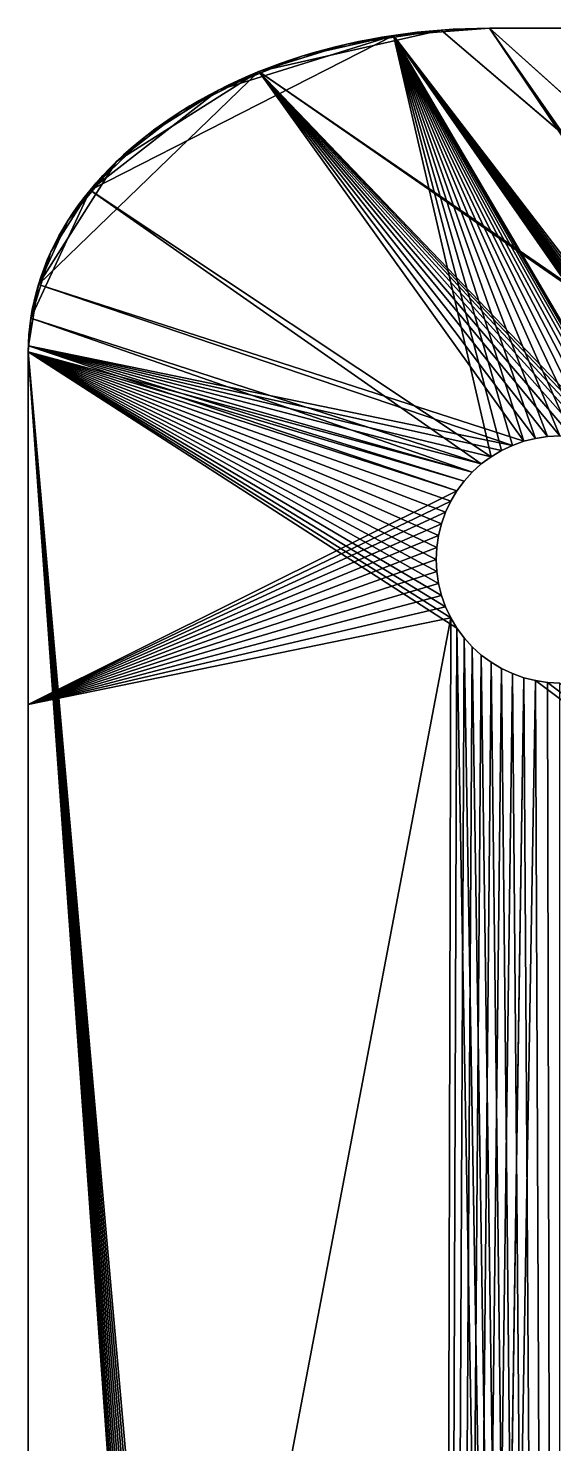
# Model space of a CAD drawing. Extents: x -56 to 56, y -42 to 42.
# Drawn here: x -56.15 to -49.77, y 25.21 to 42.4 of the extents above; entities that cross this region are included whole.
import ezdxf

# ---------------------------------------------------------------- set-up
doc = ezdxf.new("R2010")
doc.units = 0

msp = doc.modelspace()

# ---------------------------------------------------------------- linework, layer by layer
for points in [[(-55.4, 40.436, 13), (-53.843, 41.65, 13), (-51.718, 42.314, 13)], [(-50.533, 37.197, 13), (-55.4, 40.436, 13), (-51.718, 42.314, 13)], [(-53.843, 41.65, 13), (-52.83, 42.06, 13), (-51.718, 42.314, 13)], [(-51.139, 42.378, 16), (-52.283, 42.208, 16), (-53.352, 41.874, 16)], [(-38.991, 31.996, 16), (-51.139, 42.378, 16), (-53.352, 41.874, 16)], [(-52.83, 42.06, 13), (-52.283, 42.208, 13), (-51.718, 42.314, 13)], [(-51.139, 42.378, 16), (-51.718, 42.314, 16), (-52.283, 42.208, 16)], [(-52.283, 42.208, 13), (-52.003, 42.266, 13), (-51.718, 42.314, 13)], [(-51.718, 42.314, 16), (-52.003, 42.266, 16), (-52.283, 42.208, 16)], [(-52.003, 42.266, 13), (-51.861, 42.291, 13), (-51.718, 42.314, 13)], [(-51.718, 42.314, 16), (-51.861, 42.291, 16), (-52.003, 42.266, 16)], [(-52.003, 42.266, 16), (-51.861, 42.291, 16), (-51.861, 42.291, 13)], [(-52.003, 42.266, 16), (-51.861, 42.291, 13), (-52.003, 42.266, 13)], [(-51.861, 42.291, 16), (-51.718, 42.314, 16), (-51.718, 42.314, 13)], [(-51.861, 42.291, 16), (-51.718, 42.314, 13), (-51.861, 42.291, 13)], [(-51.718, 42.314, 13), (-51.139, 42.378, 13), (-50.554, 42.4, 13)], [(-51.718, 42.314, 13), (-50.554, 42.4, 13), (-41.826, 29.431, 13)], [(-51.718, 42.314, 13), (-51.43, 42.352, 13), (-51.139, 42.378, 13)], [(-51.139, 42.378, 16), (-51.43, 42.352, 16), (-51.718, 42.314, 16)], [(-51.718, 42.314, 13), (-51.574, 42.334, 13), (-51.43, 42.352, 13)], [(-51.43, 42.352, 16), (-51.574, 42.334, 16), (-51.718, 42.314, 16)], [(-51.718, 42.314, 16), (-51.574, 42.334, 16), (-51.574, 42.334, 13)], [(-51.718, 42.314, 16), (-51.574, 42.334, 13), (-51.718, 42.314, 13)], [(-51.718, 42.314, 13), (-41.826, 29.431, 13), (-41.904, 29.334, 13)], [(-51.718, 42.314, 13), (-41.904, 29.334, 13), (-41.974, 29.235, 13)], [(-51.718, 42.314, 13), (-41.974, 29.235, 13), (-42.033, 29.134, 13)], [(-50.407, 37.273, 13), (-50.533, 37.197, 13), (-51.718, 42.314, 13)], [(-51.718, 42.314, 13), (-42.033, 29.134, 13), (-42.082, 29.031, 13)], [(-51.718, 42.314, 13), (-42.082, 29.031, 13), (-42.121, 28.928, 13)], [(-50.274, 37.336, 13), (-50.407, 37.273, 13), (-51.718, 42.314, 13)], [(-50.135, 37.385, 13), (-50.274, 37.336, 13), (-51.718, 42.314, 13)], [(-51.718, 42.314, 13), (-42.121, 28.928, 13), (-42.148, 28.824, 13)], [(-51.718, 42.314, 13), (-42.148, 28.824, 13), (-42.165, 28.72, 13)], [(-49.993, 37.421, 13), (-50.135, 37.385, 13), (-51.718, 42.314, 13)], [(-49.847, 37.443, 13), (-49.993, 37.421, 13), (-51.718, 42.314, 13)], [(-51.718, 42.314, 13), (-42.165, 28.72, 13), (-42.17, 28.618, 13)], [(-49.7, 37.45, 13), (-49.847, 37.443, 13), (-51.718, 42.314, 13)], [(-49.553, 37.443, 13), (-49.7, 37.45, 13), (-51.718, 42.314, 13)], [(-49.407, 37.421, 13), (-49.553, 37.443, 13), (-51.718, 42.314, 13)], [(-49.265, 37.385, 13), (-49.407, 37.421, 13), (-51.718, 42.314, 13)], [(-49.126, 37.336, 13), (-49.265, 37.385, 13), (-51.718, 42.314, 13)], [(-48.993, 37.273, 13), (-49.126, 37.336, 13), (-51.718, 42.314, 13)], [(-48.867, 37.197, 13), (-48.993, 37.273, 13), (-51.718, 42.314, 13)], [(-48.748, 37.11, 13), (-48.867, 37.197, 13), (-51.718, 42.314, 13)], [(-48.639, 37.011, 13), (-48.748, 37.11, 13), (-51.718, 42.314, 13)], [(-48.54, 36.902, 13), (-48.639, 37.011, 13), (-51.718, 42.314, 13)], [(-48.54, 36.902, 13), (-51.718, 42.314, 13), (-42.17, 28.618, 13)], [(-51.574, 42.334, 16), (-51.43, 42.352, 16), (-51.43, 42.352, 13)], [(-51.574, 42.334, 16), (-51.43, 42.352, 13), (-51.574, 42.334, 13)], [(-51.43, 42.352, 13), (-51.285, 42.366, 13), (-51.139, 42.378, 13)], [(-51.139, 42.378, 16), (-51.285, 42.366, 16), (-51.43, 42.352, 16)], [(-51.43, 42.352, 16), (-51.285, 42.366, 16), (-51.285, 42.366, 13)], [(-51.43, 42.352, 16), (-51.285, 42.366, 13), (-51.43, 42.352, 13)], [(-51.285, 42.366, 16), (-51.139, 42.378, 16), (-51.139, 42.378, 13)], [(-51.285, 42.366, 16), (-51.139, 42.378, 13), (-51.285, 42.366, 13)], [(-51.139, 42.378, 13), (-50.847, 42.395, 13), (-50.554, 42.4, 13)], [(-50.554, 42.4, 16), (-50.847, 42.395, 16), (-51.139, 42.378, 16)], [(-38.994, 32.014, 16), (-50.554, 42.4, 16), (-51.139, 42.378, 16)], [(-51.139, 42.378, 13), (-50.993, 42.388, 13), (-50.847, 42.395, 13)], [(-50.847, 42.395, 16), (-50.993, 42.388, 16), (-51.139, 42.378, 16)], [(-51.139, 42.378, 16), (-50.993, 42.388, 16), (-50.993, 42.388, 13)], [(-51.139, 42.378, 16), (-50.993, 42.388, 13), (-51.139, 42.378, 13)], [(-38.991, 31.996, 16), (-38.994, 32.014, 16), (-51.139, 42.378, 16)], [(-50.993, 42.388, 16), (-50.847, 42.395, 16), (-50.847, 42.395, 13)], [(-50.993, 42.388, 16), (-50.847, 42.395, 13), (-50.993, 42.388, 13)], [(-50.847, 42.395, 13), (-50.701, 42.399, 13), (-50.554, 42.4, 13)], [(-50.554, 42.4, 16), (-50.701, 42.399, 16), (-50.847, 42.395, 16)], [(-50.847, 42.395, 16), (-50.701, 42.399, 16), (-50.701, 42.399, 13)], [(-50.847, 42.395, 16), (-50.701, 42.399, 13), (-50.847, 42.395, 13)], [(-50.701, 42.399, 16), (-50.554, 42.4, 16), (-50.554, 42.4, 13)], [(-50.701, 42.399, 16), (-50.554, 42.4, 13), (-50.701, 42.399, 13)], [(-38.995, 42.4, 13), (-50.554, 42.4, 13), (-50.554, 42.4, 16)], [(-38.995, 42.4, 13), (-50.554, 42.4, 16), (-38.995, 42.4, 16)], [(-50.554, 42.4, 13), (-38.995, 42.4, 13), (-38.995, 32.032, 13)], [(-50.554, 42.4, 13), (-38.995, 32.032, 13), (-41.641, 29.613, 13)], [(-50.554, 42.4, 13), (-41.641, 29.613, 13), (-41.738, 29.524, 13)], [(-50.554, 42.4, 13), (-41.738, 29.524, 13), (-41.826, 29.431, 13)], [(-38.995, 32.032, 16), (-38.995, 42.4, 16), (-50.554, 42.4, 16)], [(-38.994, 32.014, 16), (-38.995, 32.032, 16), (-50.554, 42.4, 16)], [(-52.283, 42.208, 16), (-52.83, 42.06, 16), (-53.352, 41.874, 16)], [(-52.83, 42.06, 13), (-52.56, 42.139, 13), (-52.283, 42.208, 13)], [(-52.283, 42.208, 16), (-52.56, 42.139, 16), (-52.83, 42.06, 16)], [(-52.83, 42.06, 13), (-52.696, 42.101, 13), (-52.56, 42.139, 13)], [(-52.56, 42.139, 16), (-52.696, 42.101, 16), (-52.83, 42.06, 16)], [(-52.696, 42.101, 16), (-52.56, 42.139, 16), (-52.56, 42.139, 13)], [(-52.696, 42.101, 16), (-52.56, 42.139, 13), (-52.696, 42.101, 13)], [(-52.56, 42.139, 13), (-52.422, 42.175, 13), (-52.283, 42.208, 13)], [(-52.283, 42.208, 16), (-52.422, 42.175, 16), (-52.56, 42.139, 16)], [(-52.56, 42.139, 16), (-52.422, 42.175, 16), (-52.422, 42.175, 13)], [(-52.56, 42.139, 16), (-52.422, 42.175, 13), (-52.56, 42.139, 13)], [(-52.422, 42.175, 16), (-52.283, 42.208, 16), (-52.283, 42.208, 13)], [(-52.422, 42.175, 16), (-52.283, 42.208, 13), (-52.422, 42.175, 13)], [(-52.283, 42.208, 13), (-52.144, 42.238, 13), (-52.003, 42.266, 13)], [(-52.003, 42.266, 16), (-52.144, 42.238, 16), (-52.283, 42.208, 16)], [(-52.283, 42.208, 16), (-52.144, 42.238, 16), (-52.144, 42.238, 13)], [(-52.283, 42.208, 16), (-52.144, 42.238, 13), (-52.283, 42.208, 13)], [(-52.144, 42.238, 16), (-52.003, 42.266, 16), (-52.003, 42.266, 13)], [(-52.144, 42.238, 16), (-52.003, 42.266, 13), (-52.144, 42.238, 13)], [(-53.843, 41.65, 13), (-53.352, 41.874, 13), (-52.83, 42.06, 13)], [(-53.352, 41.874, 13), (-53.095, 41.972, 13), (-52.83, 42.06, 13)], [(-52.83, 42.06, 16), (-53.095, 41.972, 16), (-53.352, 41.874, 16)], [(-53.352, 41.874, 13), (-53.224, 41.924, 13), (-53.095, 41.972, 13)], [(-53.095, 41.972, 16), (-53.224, 41.924, 16), (-53.352, 41.874, 16)], [(-53.224, 41.924, 16), (-53.095, 41.972, 16), (-53.095, 41.972, 13)], [(-53.224, 41.924, 16), (-53.095, 41.972, 13), (-53.224, 41.924, 13)], [(-53.095, 41.972, 13), (-52.963, 42.017, 13), (-52.83, 42.06, 13)], [(-52.83, 42.06, 16), (-52.963, 42.017, 16), (-53.095, 41.972, 16)], [(-53.095, 41.972, 16), (-52.963, 42.017, 16), (-52.963, 42.017, 13)], [(-53.095, 41.972, 16), (-52.963, 42.017, 13), (-53.095, 41.972, 13)], [(-52.963, 42.017, 16), (-52.83, 42.06, 16), (-52.83, 42.06, 13)], [(-52.963, 42.017, 16), (-52.83, 42.06, 13), (-52.963, 42.017, 13)], [(-52.83, 42.06, 16), (-52.696, 42.101, 16), (-52.696, 42.101, 13)], [(-52.83, 42.06, 16), (-52.696, 42.101, 13), (-52.83, 42.06, 13)], [(-53.352, 41.874, 16), (-55.081, 40.781, 16), (-56.028, 39.288, 16)], [(-53.352, 41.874, 16), (-56.028, 39.288, 16), (-50.135, 37.385, 16)], [(-53.352, 41.874, 16), (-54.299, 41.391, 16), (-55.081, 40.781, 16)], [(-53.352, 41.874, 16), (-53.843, 41.65, 16), (-54.299, 41.391, 16)], [(-53.843, 41.65, 13), (-53.602, 41.766, 13), (-53.352, 41.874, 13)], [(-53.352, 41.874, 16), (-53.602, 41.766, 16), (-53.843, 41.65, 16)], [(-53.843, 41.65, 13), (-53.724, 41.709, 13), (-53.602, 41.766, 13)], [(-53.602, 41.766, 16), (-53.724, 41.709, 16), (-53.843, 41.65, 16)], [(-53.724, 41.709, 16), (-53.602, 41.766, 16), (-53.602, 41.766, 13)], [(-53.724, 41.709, 16), (-53.602, 41.766, 13), (-53.724, 41.709, 13)], [(-53.602, 41.766, 13), (-53.478, 41.821, 13), (-53.352, 41.874, 13)], [(-53.352, 41.874, 16), (-53.478, 41.821, 16), (-53.602, 41.766, 16)], [(-53.602, 41.766, 16), (-53.478, 41.821, 16), (-53.478, 41.821, 13)], [(-53.602, 41.766, 16), (-53.478, 41.821, 13), (-53.602, 41.766, 13)], [(-53.478, 41.821, 16), (-53.352, 41.874, 16), (-53.352, 41.874, 13)], [(-53.478, 41.821, 16), (-53.352, 41.874, 13), (-53.478, 41.821, 13)], [(-53.352, 41.874, 16), (-53.224, 41.924, 16), (-53.224, 41.924, 13)], [(-53.352, 41.874, 16), (-53.224, 41.924, 13), (-53.352, 41.874, 13)], [(-38.986, 31.978, 16), (-38.991, 31.996, 16), (-53.352, 41.874, 16)], [(-53.352, 41.874, 16), (-50.135, 37.385, 16), (-49.993, 37.421, 16)], [(-38.98, 31.96, 16), (-38.986, 31.978, 16), (-53.352, 41.874, 16)], [(-38.972, 31.941, 16), (-38.98, 31.96, 16), (-53.352, 41.874, 16)], [(-53.352, 41.874, 16), (-49.993, 37.421, 16), (-49.847, 37.443, 16)], [(-53.352, 41.874, 16), (-49.847, 37.443, 16), (-49.7, 37.45, 16)], [(-38.962, 31.924, 16), (-38.972, 31.941, 16), (-53.352, 41.874, 16)], [(-38.95, 31.906, 16), (-38.962, 31.924, 16), (-53.352, 41.874, 16)], [(-53.352, 41.874, 16), (-49.7, 37.45, 16), (-49.553, 37.443, 16)], [(-53.352, 41.874, 16), (-49.553, 37.443, 16), (-49.407, 37.421, 16)], [(-38.936, 31.889, 16), (-38.95, 31.906, 16), (-53.352, 41.874, 16)], [(-38.922, 31.872, 16), (-38.936, 31.889, 16), (-53.352, 41.874, 16)], [(-53.352, 41.874, 16), (-49.407, 37.421, 16), (-49.265, 37.385, 16)], [(-53.352, 41.874, 16), (-49.265, 37.385, 16), (-49.126, 37.336, 16)], [(-38.905, 31.857, 16), (-38.922, 31.872, 16), (-53.352, 41.874, 16)], [(-38.887, 31.841, 16), (-38.905, 31.857, 16), (-53.352, 41.874, 16)], [(-53.352, 41.874, 16), (-49.126, 37.336, 16), (-48.993, 37.273, 16)], [(-53.352, 41.874, 16), (-48.993, 37.273, 16), (-48.867, 37.197, 16)], [(-38.868, 31.827, 16), (-38.887, 31.841, 16), (-53.352, 41.874, 16)], [(-38.868, 31.827, 16), (-53.352, 41.874, 16), (-48.867, 37.197, 16)], [(-55.4, 40.436, 13), (-54.713, 41.1, 13), (-53.843, 41.65, 13)], [(-54.713, 41.1, 13), (-54.299, 41.391, 13), (-53.843, 41.65, 13)], [(-54.299, 41.391, 13), (-54.076, 41.525, 13), (-53.843, 41.65, 13)], [(-53.843, 41.65, 16), (-54.076, 41.525, 16), (-54.299, 41.391, 16)], [(-54.076, 41.525, 13), (-53.961, 41.588, 13), (-53.843, 41.65, 13)], [(-53.843, 41.65, 16), (-53.961, 41.588, 16), (-54.076, 41.525, 16)], [(-53.961, 41.588, 16), (-53.843, 41.65, 16), (-53.843, 41.65, 13)], [(-53.961, 41.588, 16), (-53.843, 41.65, 13), (-53.961, 41.588, 13)], [(-53.843, 41.65, 16), (-53.724, 41.709, 16), (-53.724, 41.709, 13)], [(-53.843, 41.65, 16), (-53.724, 41.709, 13), (-53.843, 41.65, 13)], [(-54.299, 41.391, 13), (-54.188, 41.459, 13), (-54.076, 41.525, 13)], [(-54.076, 41.525, 16), (-54.188, 41.459, 16), (-54.299, 41.391, 16)], [(-54.299, 41.391, 16), (-54.188, 41.459, 16), (-54.188, 41.459, 13)], [(-54.299, 41.391, 16), (-54.188, 41.459, 13), (-54.299, 41.391, 13)], [(-54.188, 41.459, 16), (-54.076, 41.525, 16), (-54.076, 41.525, 13)], [(-54.188, 41.459, 16), (-54.076, 41.525, 13), (-54.188, 41.459, 13)], [(-54.076, 41.525, 16), (-53.961, 41.588, 16), (-53.961, 41.588, 13)], [(-54.076, 41.525, 16), (-53.961, 41.588, 13), (-54.076, 41.525, 13)], [(-54.299, 41.391, 16), (-54.713, 41.1, 16), (-55.081, 40.781, 16)], [(-54.713, 41.1, 13), (-54.511, 41.249, 13), (-54.299, 41.391, 13)], [(-54.299, 41.391, 16), (-54.511, 41.249, 16), (-54.713, 41.1, 16)], [(-54.713, 41.1, 13), (-54.613, 41.176, 13), (-54.511, 41.249, 13)], [(-54.511, 41.249, 16), (-54.613, 41.176, 16), (-54.713, 41.1, 16)], [(-54.613, 41.176, 16), (-54.511, 41.249, 16), (-54.511, 41.249, 13)], [(-54.613, 41.176, 16), (-54.511, 41.249, 13), (-54.613, 41.176, 13)], [(-54.511, 41.249, 13), (-54.406, 41.321, 13), (-54.299, 41.391, 13)], [(-54.299, 41.391, 16), (-54.406, 41.321, 16), (-54.511, 41.249, 16)], [(-54.511, 41.249, 16), (-54.406, 41.321, 16), (-54.406, 41.321, 13)], [(-54.511, 41.249, 16), (-54.406, 41.321, 13), (-54.511, 41.249, 13)], [(-54.406, 41.321, 16), (-54.299, 41.391, 16), (-54.299, 41.391, 13)], [(-54.406, 41.321, 16), (-54.299, 41.391, 13), (-54.406, 41.321, 13)], [(-55.4, 40.436, 13), (-55.081, 40.781, 13), (-54.713, 41.1, 13)], [(-55.081, 40.781, 13), (-54.903, 40.944, 13), (-54.713, 41.1, 13)], [(-54.713, 41.1, 16), (-54.903, 40.944, 16), (-55.081, 40.781, 16)], [(-54.903, 40.944, 13), (-54.809, 41.023, 13), (-54.713, 41.1, 13)], [(-54.713, 41.1, 16), (-54.809, 41.023, 16), (-54.903, 40.944, 16)], [(-54.809, 41.023, 16), (-54.713, 41.1, 16), (-54.713, 41.1, 13)], [(-54.809, 41.023, 16), (-54.713, 41.1, 13), (-54.809, 41.023, 13)], [(-54.713, 41.1, 16), (-54.613, 41.176, 16), (-54.613, 41.176, 13)], [(-54.713, 41.1, 16), (-54.613, 41.176, 13), (-54.713, 41.1, 13)], [(-55.081, 40.781, 13), (-54.994, 40.863, 13), (-54.903, 40.944, 13)], [(-54.903, 40.944, 16), (-54.994, 40.863, 16), (-55.081, 40.781, 16)], [(-54.994, 40.863, 16), (-54.903, 40.944, 16), (-54.903, 40.944, 13)], [(-54.994, 40.863, 16), (-54.903, 40.944, 13), (-54.994, 40.863, 13)], [(-54.903, 40.944, 16), (-54.809, 41.023, 16), (-54.809, 41.023, 13)], [(-54.903, 40.944, 16), (-54.809, 41.023, 13), (-54.903, 40.944, 13)], [(-55.081, 40.781, 16), (-55.666, 40.069, 16), (-56.028, 39.288, 16)], [(-55.081, 40.781, 16), (-55.4, 40.436, 16), (-55.666, 40.069, 16)], [(-55.4, 40.436, 13), (-55.247, 40.611, 13), (-55.081, 40.781, 13)], [(-55.081, 40.781, 16), (-55.247, 40.611, 16), (-55.4, 40.436, 16)], [(-55.247, 40.611, 13), (-55.166, 40.697, 13), (-55.081, 40.781, 13)], [(-55.081, 40.781, 16), (-55.166, 40.697, 16), (-55.247, 40.611, 16)], [(-55.166, 40.697, 16), (-55.081, 40.781, 16), (-55.081, 40.781, 13)], [(-55.166, 40.697, 16), (-55.081, 40.781, 13), (-55.166, 40.697, 13)], [(-55.081, 40.781, 16), (-54.994, 40.863, 16), (-54.994, 40.863, 13)], [(-55.081, 40.781, 16), (-54.994, 40.863, 13), (-55.081, 40.781, 13)], [(-55.4, 40.436, 13), (-55.325, 40.524, 13), (-55.247, 40.611, 13)], [(-55.247, 40.611, 16), (-55.325, 40.524, 16), (-55.4, 40.436, 16)], [(-55.325, 40.524, 16), (-55.247, 40.611, 16), (-55.247, 40.611, 13)], [(-55.325, 40.524, 16), (-55.247, 40.611, 13), (-55.325, 40.524, 13)], [(-55.247, 40.611, 16), (-55.166, 40.697, 16), (-55.166, 40.697, 13)], [(-55.247, 40.611, 16), (-55.166, 40.697, 13), (-55.247, 40.611, 13)], [(-56.119, 38.882, 13), (-55.876, 39.685, 13), (-55.4, 40.436, 13)], [(-50.652, 37.11, 13), (-56.119, 38.882, 13), (-55.4, 40.436, 13)], [(-55.876, 39.685, 13), (-55.666, 40.069, 13), (-55.4, 40.436, 13)], [(-55.666, 40.069, 13), (-55.54, 40.255, 13), (-55.4, 40.436, 13)], [(-55.4, 40.436, 16), (-55.54, 40.255, 16), (-55.666, 40.069, 16)], [(-55.54, 40.255, 13), (-55.472, 40.346, 13), (-55.4, 40.436, 13)], [(-55.4, 40.436, 16), (-55.472, 40.346, 16), (-55.54, 40.255, 16)], [(-55.472, 40.346, 16), (-55.4, 40.436, 16), (-55.4, 40.436, 13)], [(-55.472, 40.346, 16), (-55.4, 40.436, 13), (-55.472, 40.346, 13)], [(-55.4, 40.436, 16), (-55.325, 40.524, 16), (-55.325, 40.524, 13)], [(-55.4, 40.436, 16), (-55.325, 40.524, 13), (-55.4, 40.436, 13)], [(-50.533, 37.197, 13), (-50.652, 37.11, 13), (-55.4, 40.436, 13)], [(-55.666, 40.069, 13), (-55.605, 40.163, 13), (-55.54, 40.255, 13)], [(-55.54, 40.255, 16), (-55.605, 40.163, 16), (-55.666, 40.069, 16)], [(-55.605, 40.163, 16), (-55.54, 40.255, 16), (-55.54, 40.255, 13)], [(-55.605, 40.163, 16), (-55.54, 40.255, 13), (-55.605, 40.163, 13)], [(-55.54, 40.255, 16), (-55.472, 40.346, 16), (-55.472, 40.346, 13)], [(-55.54, 40.255, 16), (-55.472, 40.346, 13), (-55.54, 40.255, 13)], [(-55.666, 40.069, 16), (-55.876, 39.685, 16), (-56.028, 39.288, 16)], [(-55.876, 39.685, 13), (-55.778, 39.879, 13), (-55.666, 40.069, 13)], [(-55.666, 40.069, 16), (-55.778, 39.879, 16), (-55.876, 39.685, 16)], [(-55.778, 39.879, 13), (-55.724, 39.975, 13), (-55.666, 40.069, 13)], [(-55.666, 40.069, 16), (-55.724, 39.975, 16), (-55.778, 39.879, 16)], [(-55.724, 39.975, 16), (-55.666, 40.069, 16), (-55.666, 40.069, 13)], [(-55.724, 39.975, 16), (-55.666, 40.069, 13), (-55.724, 39.975, 13)], [(-55.666, 40.069, 16), (-55.605, 40.163, 16), (-55.605, 40.163, 13)], [(-55.666, 40.069, 16), (-55.605, 40.163, 13), (-55.666, 40.069, 13)], [(-55.876, 39.685, 13), (-55.829, 39.783, 13), (-55.778, 39.879, 13)], [(-55.778, 39.879, 16), (-55.829, 39.783, 16), (-55.876, 39.685, 16)], [(-55.829, 39.783, 16), (-55.778, 39.879, 16), (-55.778, 39.879, 13)], [(-55.829, 39.783, 16), (-55.778, 39.879, 13), (-55.829, 39.783, 13)], [(-55.778, 39.879, 16), (-55.724, 39.975, 16), (-55.724, 39.975, 13)], [(-55.778, 39.879, 16), (-55.724, 39.975, 13), (-55.778, 39.879, 13)], [(-55.876, 39.685, 16), (-55.829, 39.783, 16), (-55.829, 39.783, 13)], [(-55.876, 39.685, 16), (-55.829, 39.783, 13), (-55.876, 39.685, 13)], [(-56.119, 38.882, 13), (-56.028, 39.288, 13), (-55.876, 39.685, 13)], [(-56.028, 39.288, 13), (-55.959, 39.488, 13), (-55.876, 39.685, 13)], [(-55.876, 39.685, 16), (-55.959, 39.488, 16), (-56.028, 39.288, 16)], [(-55.959, 39.488, 13), (-55.92, 39.587, 13), (-55.876, 39.685, 13)], [(-55.876, 39.685, 16), (-55.92, 39.587, 16), (-55.959, 39.488, 16)], [(-55.959, 39.488, 16), (-55.92, 39.587, 16), (-55.92, 39.587, 13)], [(-55.959, 39.488, 16), (-55.92, 39.587, 13), (-55.959, 39.488, 13)], [(-55.92, 39.587, 16), (-55.876, 39.685, 16), (-55.876, 39.685, 13)], [(-55.92, 39.587, 16), (-55.876, 39.685, 13), (-55.92, 39.587, 13)], [(-56.028, 39.288, 13), (-55.995, 39.389, 13), (-55.959, 39.488, 13)], [(-55.959, 39.488, 16), (-55.995, 39.389, 16), (-56.028, 39.288, 16)], [(-56.028, 39.288, 16), (-55.995, 39.389, 16), (-55.995, 39.389, 13)], [(-56.028, 39.288, 16), (-55.995, 39.389, 13), (-56.028, 39.288, 13)], [(-55.995, 39.389, 16), (-55.959, 39.488, 16), (-55.959, 39.488, 13)], [(-55.995, 39.389, 16), (-55.959, 39.488, 13), (-55.995, 39.389, 13)], [(-56.028, 39.288, 16), (-56.119, 38.882, 16), (-56.149, 38.544, 16)], [(-56.028, 39.288, 16), (-56.149, 38.544, 16), (-50.274, 37.336, 16)], [(-56.119, 38.882, 13), (-56.081, 39.086, 13), (-56.028, 39.288, 13)], [(-56.028, 39.288, 16), (-56.081, 39.086, 16), (-56.119, 38.882, 16)], [(-56.081, 39.086, 13), (-56.056, 39.187, 13), (-56.028, 39.288, 13)], [(-56.028, 39.288, 16), (-56.056, 39.187, 16), (-56.081, 39.086, 16)], [(-56.081, 39.086, 16), (-56.056, 39.187, 16), (-56.056, 39.187, 13)], [(-56.081, 39.086, 16), (-56.056, 39.187, 13), (-56.081, 39.086, 13)], [(-56.056, 39.187, 16), (-56.028, 39.288, 16), (-56.028, 39.288, 13)], [(-56.056, 39.187, 16), (-56.028, 39.288, 13), (-56.056, 39.187, 13)], [(-56.028, 39.288, 16), (-50.274, 37.336, 16), (-50.135, 37.385, 16)], [(-56.119, 38.882, 13), (-56.102, 38.984, 13), (-56.081, 39.086, 13)], [(-56.081, 39.086, 16), (-56.102, 38.984, 16), (-56.119, 38.882, 16)], [(-56.102, 38.984, 16), (-56.081, 39.086, 16), (-56.081, 39.086, 13)], [(-56.102, 38.984, 16), (-56.081, 39.086, 13), (-56.102, 38.984, 13)], [(-56.15, 38.472, 13), (-56.142, 38.677, 13), (-56.119, 38.882, 13)], [(-50.761, 37.011, 13), (-56.15, 38.472, 13), (-56.119, 38.882, 13)], [(-56.119, 38.882, 16), (-56.142, 38.677, 16), (-56.149, 38.544, 16)], [(-56.142, 38.677, 13), (-56.133, 38.78, 13), (-56.119, 38.882, 13)], [(-56.119, 38.882, 16), (-56.133, 38.78, 16), (-56.142, 38.677, 16)], [(-56.133, 38.78, 16), (-56.119, 38.882, 16), (-56.119, 38.882, 13)], [(-56.133, 38.78, 16), (-56.119, 38.882, 13), (-56.133, 38.78, 13)], [(-56.119, 38.882, 16), (-56.102, 38.984, 16), (-56.102, 38.984, 13)], [(-56.119, 38.882, 16), (-56.102, 38.984, 13), (-56.119, 38.882, 13)], [(-50.652, 37.11, 13), (-50.761, 37.011, 13), (-56.119, 38.882, 13)], [(-56.15, 38.472, 13), (-56.148, 38.574, 13), (-56.142, 38.677, 13)], [(-56.142, 38.677, 16), (-56.148, 38.574, 16), (-56.149, 38.544, 16)], [(-56.148, 38.574, 16), (-56.142, 38.677, 16), (-56.142, 38.677, 13)], [(-56.148, 38.574, 16), (-56.142, 38.677, 13), (-56.148, 38.574, 13)], [(-56.142, 38.677, 16), (-56.133, 38.78, 16), (-56.133, 38.78, 13)], [(-56.142, 38.677, 16), (-56.133, 38.78, 13), (-56.142, 38.677, 13)], [(-56.148, 38.574, 13), (-56.15, 38.472, 13), (-56.15, 38.472, 16)], [(-56.149, 38.544, 16), (-56.148, 38.574, 13), (-56.15, 38.472, 16)], [(-56.149, 38.544, 16), (-56.15, 38.472, 16), (-50.947, 36.783, 16)], [(-56.149, 38.544, 16), (-56.148, 38.574, 16), (-56.148, 38.574, 13)], [(-50.761, 37.011, 16), (-50.652, 37.11, 16), (-56.149, 38.544, 16)], [(-50.859, 36.902, 16), (-50.761, 37.011, 16), (-56.149, 38.544, 16)], [(-56.149, 38.544, 16), (-50.947, 36.783, 16), (-50.859, 36.902, 16)], [(-56.149, 38.544, 16), (-50.652, 37.11, 16), (-50.533, 37.197, 16)], [(-56.149, 38.544, 16), (-50.533, 37.197, 16), (-50.407, 37.273, 16)], [(-56.149, 38.544, 16), (-50.407, 37.273, 16), (-50.274, 37.336, 16)], [(-56.15, 8.264, 16), (-56.15, 38.472, 16), (-56.15, 38.472, 13)], [(-56.15, 38.472, 13), (-56.15, 34.188, 13), (-56.15, 8.264, 16)], [(-56.15, 34.188, 13), (-56.15, 38.472, 13), (-50.947, 36.783, 13)], [(-50.859, 36.902, 13), (-50.947, 36.783, 13), (-56.15, 38.472, 13)], [(-50.761, 37.011, 13), (-50.859, 36.902, 13), (-56.15, 38.472, 13)], [(-51.023, 36.657, 16), (-50.947, 36.783, 16), (-56.15, 38.472, 16)], [(-51.086, 36.524, 16), (-51.023, 36.657, 16), (-56.15, 38.472, 16)], [(-56.15, 38.472, 16), (-56.15, 8.264, 16), (-50.859, -34.998, 16)], [(-56.15, 38.472, 16), (-50.859, -34.998, 16), (-50.761, -34.889, 16)], [(-51.135, 36.385, 16), (-51.086, 36.524, 16), (-56.15, 38.472, 16)], [(-51.171, 36.243, 16), (-51.135, 36.385, 16), (-56.15, 38.472, 16)], [(-56.15, 38.472, 16), (-50.761, -34.889, 16), (-50.652, -34.79, 16)], [(-56.15, 38.472, 16), (-50.652, -34.79, 16), (-50.533, -34.703, 16)], [(-51.193, 36.097, 16), (-51.171, 36.243, 16), (-56.15, 38.472, 16)], [(-51.2, 35.95, 16), (-51.193, 36.097, 16), (-56.15, 38.472, 16)], [(-56.15, 38.472, 16), (-50.533, -34.703, 16), (-50.407, -34.627, 16)], [(-56.15, 38.472, 16), (-50.407, -34.627, 16), (-50.274, -34.564, 16)], [(-51.193, 35.803, 16), (-51.2, 35.95, 16), (-56.15, 38.472, 16)], [(-51.171, 35.657, 16), (-51.193, 35.803, 16), (-56.15, 38.472, 16)], [(-56.15, 38.472, 16), (-50.274, -34.564, 16), (-50.135, -34.515, 16)], [(-56.15, 38.472, 16), (-50.135, -34.515, 16), (-49.993, -34.479, 16)], [(-51.135, 35.515, 16), (-51.171, 35.657, 16), (-56.15, 38.472, 16)], [(-51.086, 35.376, 16), (-51.135, 35.515, 16), (-56.15, 38.472, 16)], [(-56.15, 38.472, 16), (-49.993, -34.479, 16), (-49.847, -34.457, 16)], [(-56.15, 38.472, 16), (-49.847, -34.457, 16), (-49.7, -34.45, 16)], [(-51.023, 35.243, 16), (-51.086, 35.376, 16), (-56.15, 38.472, 16)], [(-50.947, 35.117, 16), (-51.023, 35.243, 16), (-56.15, 38.472, 16)], [(-50.947, 35.117, 16), (-56.15, 38.472, 16), (-49.7, -34.45, 16)], [(-50.407, 37.273, 16), (-50.407, 37.273, 13), (-50.274, 37.336, 13)], [(-50.407, 37.273, 16), (-50.274, 37.336, 13), (-50.274, 37.336, 16)], [(-50.274, 37.336, 16), (-50.274, 37.336, 13), (-50.135, 37.385, 13)], [(-50.274, 37.336, 16), (-50.135, 37.385, 13), (-50.135, 37.385, 16)], [(-50.135, 37.385, 16), (-50.135, 37.385, 13), (-49.993, 37.421, 13)], [(-50.135, 37.385, 16), (-49.993, 37.421, 13), (-49.993, 37.421, 16)], [(-49.993, 37.421, 16), (-49.993, 37.421, 13), (-49.847, 37.443, 13)], [(-49.993, 37.421, 16), (-49.847, 37.443, 13), (-49.847, 37.443, 16)], [(-49.7, 37.45, 13), (-49.7, 37.45, 16), (-49.847, 37.443, 16)], [(-49.7, 37.45, 13), (-49.847, 37.443, 16), (-49.847, 37.443, 13)], [(-50.652, 37.11, 16), (-50.652, 37.11, 13), (-50.533, 37.197, 13)], [(-50.652, 37.11, 16), (-50.533, 37.197, 13), (-50.533, 37.197, 16)], [(-50.533, 37.197, 16), (-50.533, 37.197, 13), (-50.407, 37.273, 13)], [(-50.533, 37.197, 16), (-50.407, 37.273, 13), (-50.407, 37.273, 16)], [(-50.859, 36.902, 16), (-50.859, 36.902, 13), (-50.761, 37.011, 13)], [(-50.859, 36.902, 16), (-50.761, 37.011, 13), (-50.761, 37.011, 16)], [(-50.761, 37.011, 16), (-50.761, 37.011, 13), (-50.652, 37.11, 13)], [(-50.761, 37.011, 16), (-50.652, 37.11, 13), (-50.652, 37.11, 16)], [(-56.15, 34.188, 13), (-50.947, 36.783, 13), (-51.023, 36.657, 13)], [(-51.023, 36.657, 16), (-51.023, 36.657, 13), (-50.947, 36.783, 13)], [(-51.023, 36.657, 16), (-50.947, 36.783, 13), (-50.947, 36.783, 16)], [(-50.947, 36.783, 16), (-50.947, 36.783, 13), (-50.859, 36.902, 13)], [(-50.947, 36.783, 16), (-50.859, 36.902, 13), (-50.859, 36.902, 16)], [(-56.15, 34.188, 13), (-51.023, 36.657, 13), (-51.086, 36.524, 13)], [(-51.086, 36.524, 16), (-51.086, 36.524, 13), (-51.023, 36.657, 13)], [(-51.086, 36.524, 16), (-51.023, 36.657, 13), (-51.023, 36.657, 16)], [(-56.15, 34.188, 13), (-51.086, 36.524, 13), (-51.135, 36.385, 13)], [(-51.135, 36.385, 16), (-51.135, 36.385, 13), (-51.086, 36.524, 13)], [(-51.135, 36.385, 16), (-51.086, 36.524, 13), (-51.086, 36.524, 16)], [(-56.15, 34.188, 13), (-51.135, 36.385, 13), (-51.171, 36.243, 13)], [(-51.171, 36.243, 16), (-51.171, 36.243, 13), (-51.135, 36.385, 13)], [(-51.171, 36.243, 16), (-51.135, 36.385, 13), (-51.135, 36.385, 16)], [(-56.15, 34.188, 13), (-51.171, 36.243, 13), (-51.193, 36.097, 13)], [(-51.193, 36.097, 13), (-51.2, 35.95, 13), (-56.15, 34.188, 13)], [(-51.2, 35.95, 16), (-51.2, 35.95, 13), (-51.193, 36.097, 13)], [(-51.2, 35.95, 16), (-51.193, 36.097, 13), (-51.193, 36.097, 16)], [(-51.193, 36.097, 16), (-51.193, 36.097, 13), (-51.171, 36.243, 13)], [(-51.193, 36.097, 16), (-51.171, 36.243, 13), (-51.171, 36.243, 16)], [(-51.2, 35.95, 13), (-51.193, 35.803, 13), (-56.15, 34.188, 13)], [(-51.193, 35.803, 16), (-51.193, 35.803, 13), (-51.2, 35.95, 13)], [(-51.193, 35.803, 16), (-51.2, 35.95, 13), (-51.2, 35.95, 16)], [(-51.193, 35.803, 13), (-51.171, 35.657, 13), (-56.15, 34.188, 13)], [(-51.171, 35.657, 16), (-51.171, 35.657, 13), (-51.193, 35.803, 13)], [(-51.171, 35.657, 16), (-51.193, 35.803, 13), (-51.193, 35.803, 16)], [(-51.171, 35.657, 13), (-51.135, 35.515, 13), (-56.15, 34.188, 13)], [(-51.135, 35.515, 16), (-51.135, 35.515, 13), (-51.171, 35.657, 13)], [(-51.135, 35.515, 16), (-51.171, 35.657, 13), (-51.171, 35.657, 16)], [(-51.135, 35.515, 13), (-51.086, 35.376, 13), (-56.15, 34.188, 13)], [(-51.086, 35.376, 16), (-51.086, 35.376, 13), (-51.135, 35.515, 13)], [(-51.086, 35.376, 16), (-51.135, 35.515, 13), (-51.135, 35.515, 16)], [(-56.15, 34.188, 13), (-51.086, 35.376, 13), (-51.023, 35.243, 13)], [(-56.15, 8.264, 13), (-56.15, 34.188, 13), (-51.023, 35.243, 13)], [(-56.15, 8.264, 13), (-51.023, 35.243, 13), (-51.2, -35.95, 13)], [(-51.023, 35.243, 13), (-50.947, 35.117, 13), (-51.2, -35.95, 13)], [(-51.023, 35.243, 16), (-51.023, 35.243, 13), (-51.086, 35.376, 13)], [(-51.023, 35.243, 16), (-51.086, 35.376, 13), (-51.086, 35.376, 16)], [(-50.947, 35.117, 16), (-50.947, 35.117, 13), (-51.023, 35.243, 13)], [(-50.947, 35.117, 16), (-51.023, 35.243, 13), (-51.023, 35.243, 16)], [(-50.947, 35.117, 13), (-50.859, 34.998, 13), (-51.2, -35.95, 13)], [(-50.859, 34.998, 16), (-50.859, 34.998, 13), (-50.947, 35.117, 13)], [(-50.859, 34.998, 16), (-50.947, 35.117, 13), (-50.947, 35.117, 16)], [(-50.859, 34.998, 16), (-50.947, 35.117, 16), (-49.7, -34.45, 16)], [(-50.859, 34.998, 13), (-50.761, 34.889, 13), (-51.2, -35.95, 13)], [(-50.761, 34.889, 13), (-50.652, 34.79, 13), (-51.2, -35.95, 13)], [(-50.761, 34.889, 16), (-50.761, 34.889, 13), (-50.859, 34.998, 13)], [(-50.761, 34.889, 16), (-50.859, 34.998, 13), (-50.859, 34.998, 16)], [(-50.761, 34.889, 16), (-50.859, 34.998, 16), (-49.7, -34.45, 16)], [(-50.652, 34.79, 16), (-50.652, 34.79, 13), (-50.761, 34.889, 13)], [(-50.652, 34.79, 16), (-50.761, 34.889, 13), (-50.761, 34.889, 16)], [(-50.652, 34.79, 16), (-50.761, 34.889, 16), (-49.7, -34.45, 16)], [(-50.652, 34.79, 13), (-50.533, 34.703, 13), (-51.2, -35.95, 13)], [(-50.533, 34.703, 16), (-50.533, 34.703, 13), (-50.652, 34.79, 13)], [(-50.533, 34.703, 16), (-50.652, 34.79, 13), (-50.652, 34.79, 16)], [(-50.533, 34.703, 16), (-50.652, 34.79, 16), (-49.7, -34.45, 16)], [(-50.533, 34.703, 13), (-50.407, 34.627, 13), (-51.2, -35.95, 13)], [(-50.407, 34.627, 13), (-50.274, 34.564, 13), (-51.2, -35.95, 13)], [(-50.274, 34.564, 13), (-50.135, 34.515, 13), (-51.2, -35.95, 13)], [(-50.407, 34.627, 16), (-50.407, 34.627, 13), (-50.533, 34.703, 13)], [(-50.407, 34.627, 16), (-50.533, 34.703, 13), (-50.533, 34.703, 16)], [(-50.407, 34.627, 16), (-50.533, 34.703, 16), (-49.7, -34.45, 16)], [(-50.274, 34.564, 16), (-50.274, 34.564, 13), (-50.407, 34.627, 13)], [(-50.274, 34.564, 16), (-50.407, 34.627, 13), (-50.407, 34.627, 16)], [(-50.274, 34.564, 16), (-50.407, 34.627, 16), (-49.7, -34.45, 16)], [(-50.135, 34.515, 16), (-50.135, 34.515, 13), (-50.274, 34.564, 13)], [(-50.135, 34.515, 16), (-50.274, 34.564, 13), (-50.274, 34.564, 16)], [(-50.135, 34.515, 16), (-50.274, 34.564, 16), (-49.7, -34.45, 16)], [(-50.135, 34.515, 13), (-51.193, -35.803, 13), (-51.2, -35.95, 13)], [(-50.135, 34.515, 13), (-49.993, 34.479, 13), (-51.193, -35.803, 13)], [(-49.993, 34.479, 13), (-42.17, 28.618, 13), (-51.193, -35.803, 13)], [(-49.993, 34.479, 16), (-49.993, 34.479, 13), (-50.135, 34.515, 13)], [(-49.993, 34.479, 16), (-50.135, 34.515, 13), (-50.135, 34.515, 16)], [(-49.993, 34.479, 16), (-50.135, 34.515, 16), (-49.7, -34.45, 16)], [(-49.847, 34.457, 16), (-49.847, 34.457, 13), (-49.993, 34.479, 13)], [(-49.847, 34.457, 16), (-49.993, 34.479, 13), (-49.993, 34.479, 16)], [(-49.993, 34.479, 13), (-49.847, 34.457, 13), (-42.17, 28.618, 13)], [(-49.847, 34.457, 16), (-49.993, 34.479, 16), (-49.7, -34.45, 16)], [(-49.7, 34.45, 16), (-49.7, 34.45, 13), (-49.847, 34.457, 13)], [(-49.7, 34.45, 16), (-49.847, 34.457, 13), (-49.847, 34.457, 16)], [(-49.847, 34.457, 13), (-49.7, 34.45, 13), (-42.17, 28.618, 13)], [(-49.7, 34.45, 16), (-49.847, 34.457, 16), (-49.7, -34.45, 16)], [(-56.15, 34.188, 13), (-56.15, 8.264, 13), (-56.15, 8.264, 16)], [(-42.17, 28.618, 13), (-51.171, -35.657, 13), (-51.193, -35.803, 13)], [(-42.17, 28.618, 13), (-51.135, -35.515, 13), (-51.171, -35.657, 13)], [(-42.17, 28.618, 13), (-51.086, -35.376, 13), (-51.135, -35.515, 13)], [(-42.17, 28.618, 13), (-51.023, -35.243, 13), (-51.086, -35.376, 13)], [(-42.17, 28.618, 13), (-50.947, -35.117, 13), (-51.023, -35.243, 13)], [(-42.17, 28.618, 13), (-50.859, -34.998, 13), (-50.947, -35.117, 13)], [(-42.17, 28.618, 13), (-50.761, -34.889, 13), (-50.859, -34.998, 13)], [(-42.17, 28.618, 13), (-50.652, -34.79, 13), (-50.761, -34.889, 13)], [(-42.17, 28.618, 13), (-50.533, -34.703, 13), (-50.652, -34.79, 13)], [(-42.17, 28.618, 13), (-50.407, -34.627, 13), (-50.533, -34.703, 13)], [(-42.17, 28.618, 13), (-50.274, -34.564, 13), (-50.407, -34.627, 13)], [(-42.17, 28.618, 13), (-50.135, -34.515, 13), (-50.274, -34.564, 13)], [(-42.17, 28.618, 13), (-49.993, -34.479, 13), (-50.135, -34.515, 13)], [(-42.17, 28.618, 13), (-49.847, -34.457, 13), (-49.993, -34.479, 13)], [(-42.17, 28.618, 13), (-49.7, -34.45, 13), (-49.847, -34.457, 13)]]:
    msp.add_3dface(points)

doc.saveas('drawing.dxf')
